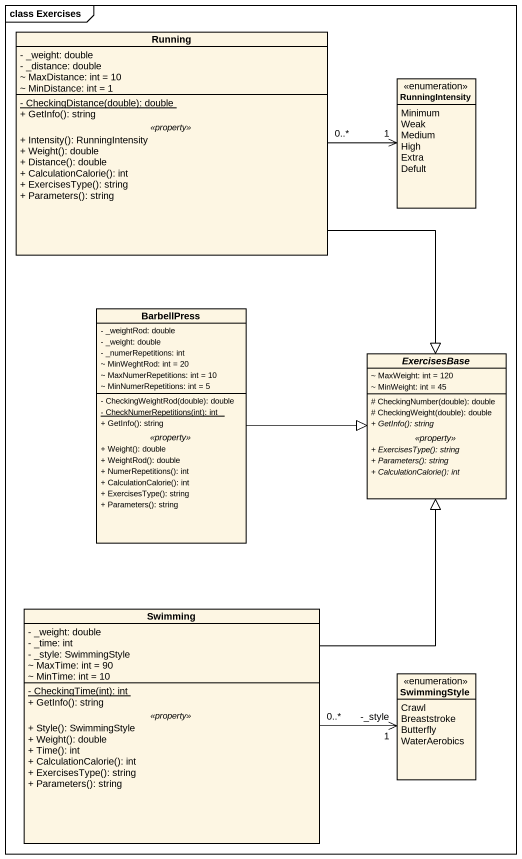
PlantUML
@startuml
mainframe class Exercises
hide circle
hide empty members
skinparam classAttributeIconSize 0
class Running {
  - _weight: double
  - _distance: double
  ~ MaxDistance: int = 10
  ~ MinDistance: int = 1
  --
  {static} - CheckingDistance(double): double
  + GetInfo(): string
  .. <<property>> ..
  + Intensity(): RunningIntensity
  + Weight(): double
  + Distance(): double
  + CalculationCalorie(): int
  + ExercisesType(): string
  + Parameters(): string
}
enum RunningIntensity {
  Minimum
  Weak
  Medium
  High
  Extra
  Defult
}
class BarbellPress {
  - _weightRod: double
  - _weight: double
  - _numerRepetitions: int
  ~ MinWeghtRod: int = 20
  ~ MaxNumerRepetitions: int = 10
  ~ MinNumerRepetitions: int = 5
  --
  - CheckingWeightRod(double): double
  {static} - CheckNumerRepetitions(int): int
  + GetInfo(): string
  .. <<property>> ..
  + Weight(): double
  + WeightRod(): double
  + NumerRepetitions(): int
  + CalculationCalorie(): int
  + ExercisesType(): string
  + Parameters(): string
}
abstract class ExercisesBase {
  ~ MaxWeight: int = 120
  ~ MinWeight: int = 45
  --
  # CheckingNumber(double): double
  # CheckingWeight(double): double
  {abstract} + GetInfo(): string
  .. <<property>> ..
  {abstract} + ExercisesType(): string
  {abstract} + Parameters(): string
  {abstract} + CalculationCalorie(): int
}
class Swimming {
  - _weight: double
  - _time: int
  - _style: SwimmingStyle
  ~ MaxTime: int = 90
  ~ MinTime: int = 10
  --
  {static} - CheckingTime(int): int
  + GetInfo(): string
  .. <<property>> ..
  + Style(): SwimmingStyle
  + Weight(): double
  + Time(): int
  + CalculationCalorie(): int
  + ExercisesType(): string
  + Parameters(): string
}
enum SwimmingStyle {
  Crawl
  Breaststroke
  Butterfly
  WaterAerobics
}
Running "0..*" -right-> "1" RunningIntensity
Running --|> ExercisesBase
BarbellPress -right-|> ExercisesBase
Swimming -up-|> ExercisesBase
Swimming "0..*" -right-> "-_style\n1" SwimmingStyle
@enduml
